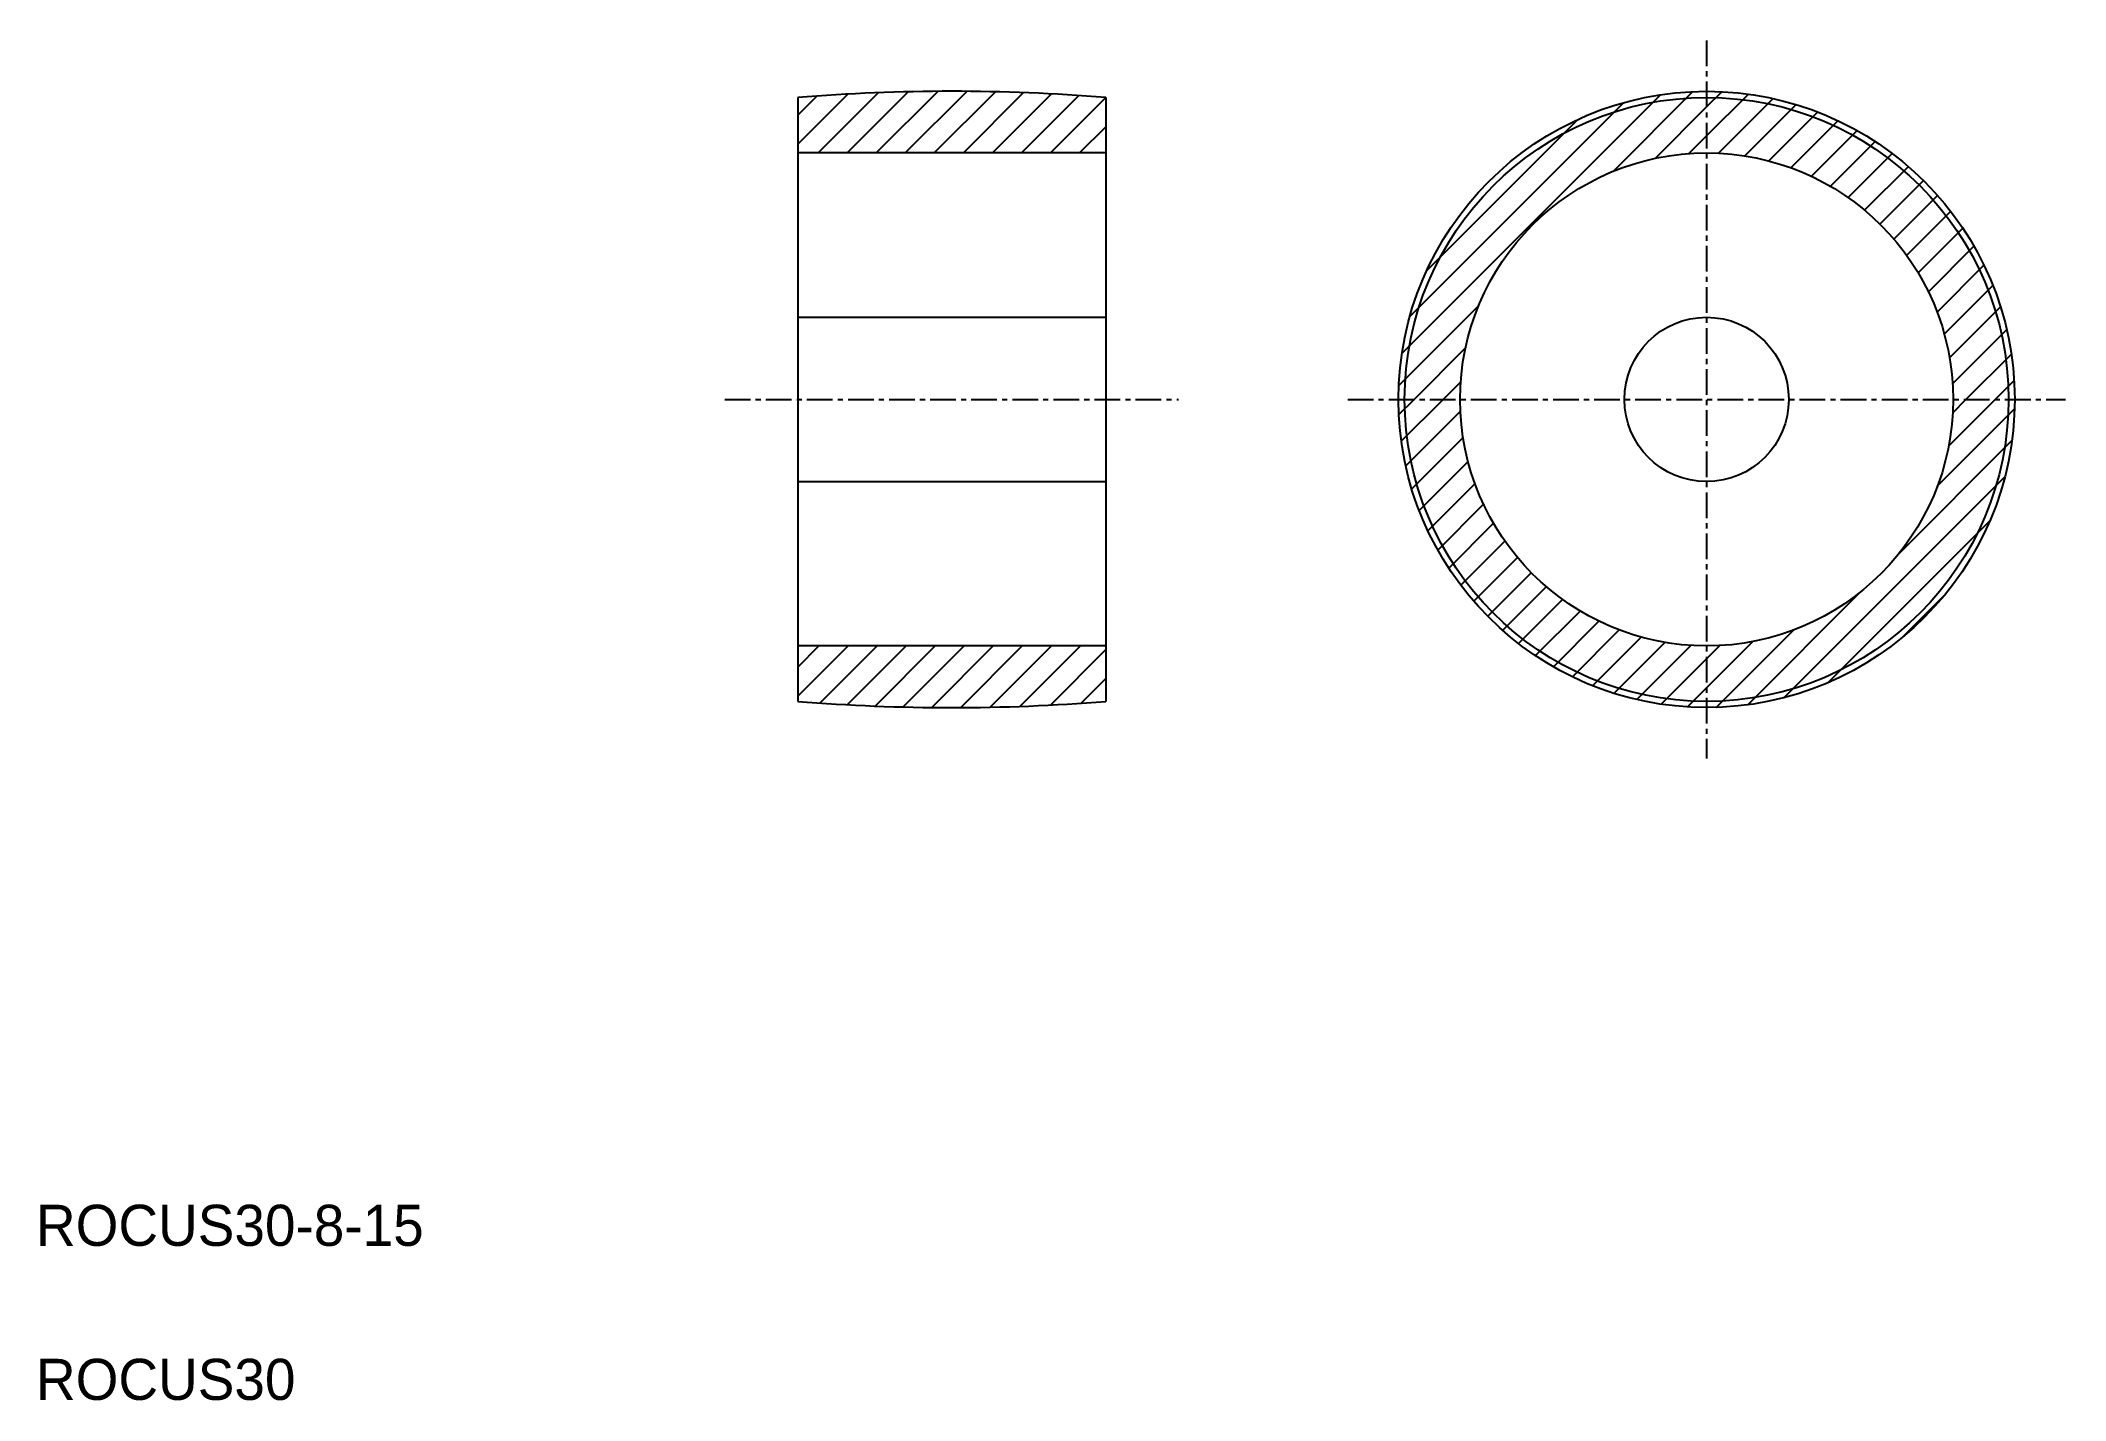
# Model space of a CAD drawing. Extents: x 5.2 to 103.8, y 5 to 71.2.
import ezdxf

# ---------------------------------------------------------------- set-up
doc = ezdxf.new("R2010")
doc.units = 0
doc.linetypes.add('CENTER', pattern=[2, 1.25, -0.25, 0.25, -0.25])
doc.layers.get('0').update_dxf_attribs({"linetype": 'CONTINUOUS'})
doc.layers.add('CENTER', color=1, linetype='CENTER')

# ---------------------------------------------------------------- blocks, each defined once
blk = doc.blocks.new('*X4')
at = {"color": 0, "linetype": 'CONTINUOUS'}
for p, q in [((42.081, 66.123), (44.525, 68.567)), ((42.081, 67.537), (43.018, 68.474)), ((43.076, 65.703), (46.008, 68.635)), ((44.49, 65.703), (47.466, 68.679)), ((45.904, 65.703), (48.902, 68.701)), ((47.319, 65.703), (50.316, 68.7)), ((48.733, 65.703), (51.709, 68.679)), ((50.147, 65.703), (53.082, 68.638)), ((51.561, 65.703), (54.436, 68.578)), ((52.975, 65.703), (55.771, 68.499)), ((54.39, 65.703), (57.081, 68.395)), ((71.499, 55.942), (84.092, 68.535)), ((71.885, 57.743), (82.291, 68.149)), ((81.776, 64.805), (85.659, 68.688)), ((86.331, 67.946), (87.07, 68.685)), ((86.331, 66.532), (88.364, 68.565)), ((86.903, 65.69), (89.564, 68.351)), ((88.186, 65.559), (90.685, 68.057)), ((72.706, 59.978), (80.056, 67.328)), ((83.823, 65.438), (86.331, 67.946)), ((89.357, 65.315), (91.737, 67.695)), ((90.435, 64.979), (92.727, 67.271)), ((55.804, 65.703), (57.081, 66.981)), ((85.472, 65.673), (86.331, 66.532)), ((91.434, 64.564), (93.661, 66.79)), ((92.362, 64.078), (94.541, 66.257)), ((93.224, 63.526), (95.371, 65.673)), ((94.025, 62.912), (96.153, 65.04)), ((94.766, 62.239), (96.887, 64.36)), ((95.447, 61.506), (97.574, 63.633)), ((96.07, 60.714), (98.213, 62.858)), ((96.63, 59.861), (98.804, 62.035)), ((97.126, 58.943), (99.345, 61.161)), ((97.552, 57.954), (99.834, 60.236)), ((97.9, 56.888), (100.266, 59.254)), ((71.346, 54.375), (75.229, 58.258)), ((98.158, 55.732), (100.637, 58.211)), ((72.088, 53.703), (74.596, 56.211)), ((98.306, 54.466), (100.941, 57.1)), ((98.958, 53.703), (101.167, 55.912)), ((73.502, 53.703), (74.362, 54.563)), ((100.372, 53.703), (101.302, 54.633)), ((71.349, 52.964), (72.088, 53.703)), ((71.469, 51.67), (73.502, 53.703)), ((97.563, 49.48), (101.324, 53.24)), ((98.117, 51.448), (100.372, 53.703)), ((98.313, 53.059), (98.958, 53.703)), ((71.683, 50.47), (74.344, 53.131)), ((71.977, 49.349), (74.475, 51.848)), ((95.688, 46.19), (101.196, 51.699)), ((72.339, 48.297), (74.719, 50.677)), ((72.763, 47.307), (75.055, 49.599)), ((90.095, 39.183), (100.851, 49.939)), ((73.244, 46.373), (75.47, 48.6)), ((73.777, 45.493), (75.956, 47.672)), ((92.244, 39.918), (100.116, 47.79)), ((74.361, 44.663), (76.508, 46.81)), ((74.994, 43.881), (77.122, 46.009)), ((75.674, 43.147), (77.795, 45.268)), ((76.401, 42.46), (78.528, 44.587)), ((77.176, 41.821), (79.32, 43.964)), ((77.999, 41.23), (80.173, 43.404)), ((88.335, 38.838), (93.844, 44.346)), ((95.856, 42.116), (97.918, 44.178)), ((78.873, 40.689), (81.091, 42.908)), ((79.798, 40.2), (82.08, 42.482)), ((86.794, 38.71), (90.554, 42.471)), ((42.081, 39.253), (44.532, 41.703)), ((42.081, 40.667), (43.118, 41.703)), ((43.165, 38.923), (45.946, 41.703)), ((44.498, 38.841), (47.36, 41.703)), ((45.849, 38.778), (48.774, 41.703)), ((47.218, 38.733), (50.189, 41.703)), ((48.608, 38.708), (51.603, 41.703)), ((50.018, 38.704), (53.017, 41.703)), ((51.45, 38.722), (54.431, 41.703)), ((52.904, 38.762), (55.845, 41.703)), ((54.382, 38.826), (57.081, 41.525)), ((80.78, 39.768), (83.146, 42.134)), ((81.823, 39.397), (84.302, 41.876)), ((82.934, 39.093), (85.568, 41.728)), ((86.331, 39.662), (88.586, 41.917)), ((86.331, 41.076), (86.975, 41.721)), ((84.122, 38.867), (86.331, 41.076)), ((55.886, 38.915), (57.081, 40.111)), ((85.401, 38.732), (86.331, 39.662))]:
    blk.add_line(p, q, dxfattribs=at)

msp = doc.modelspace()

# ---------------------------------------------------------------- linework, layer by layer
at = {"color": 7, "linetype": 'CONTINUOUS'}
for p, q in [((42.081078, 68.403312), (42.081078, 39.003312)), ((57.081078, 68.403312), (57.081078, 39.003312)), ((57.081078, 65.703312), (42.081078, 65.703312)), ((57.081078, 61.053312), (57.081078, 61.053412)), ((42.081078, 57.703312), (57.081078, 57.703312)), ((57.081078, 53.703312), (57.081178, 53.703312)), ((42.081078, 49.703312), (57.081078, 49.703312)), ((57.081078, 41.703312), (42.081078, 41.703312))]:
    msp.add_line(p, q, dxfattribs=at)
for radius in [15, 14.7, 12, 4]:
    msp.add_circle((86.330714, 53.703312), radius, dxfattribs=at)
for centre, start, end in [((49.581078, -25.196688), 85.41878, 94.58122), ((49.581078, 132.603312), 265.41878, 274.58122)]:
    msp.add_arc(centre, 93.9, start, end, dxfattribs=at)
at = {"layer": 'CENTER', "color": 1, "linetype": 'CENTER'}
for p, q in [((86.330714, 71.176171), (86.330714, 36.230453)), ((38.533044, 53.703312), (60.629113, 53.703312)), ((68.857855, 53.703312), (103.803573, 53.703312))]:
    msp.add_line(p, q, dxfattribs=at)

# ---------------------------------------------------------------- block references
at = {"color": 3, "linetype": 'CONTINUOUS'}
msp.add_blockref('*X4', (0, 0), dxfattribs=at)

# ---------------------------------------------------------------- texts
at = {"color": 7, "linetype": 'CONTINUOUS'}
for s, p in [('ROCUS30-8-15', (5, 12.5)), ('ROCUS30', (5, 5))]:
    msp.add_text(s, height=2, dxfattribs=at).set_placement(p)

doc.saveas('drawing.dxf')
